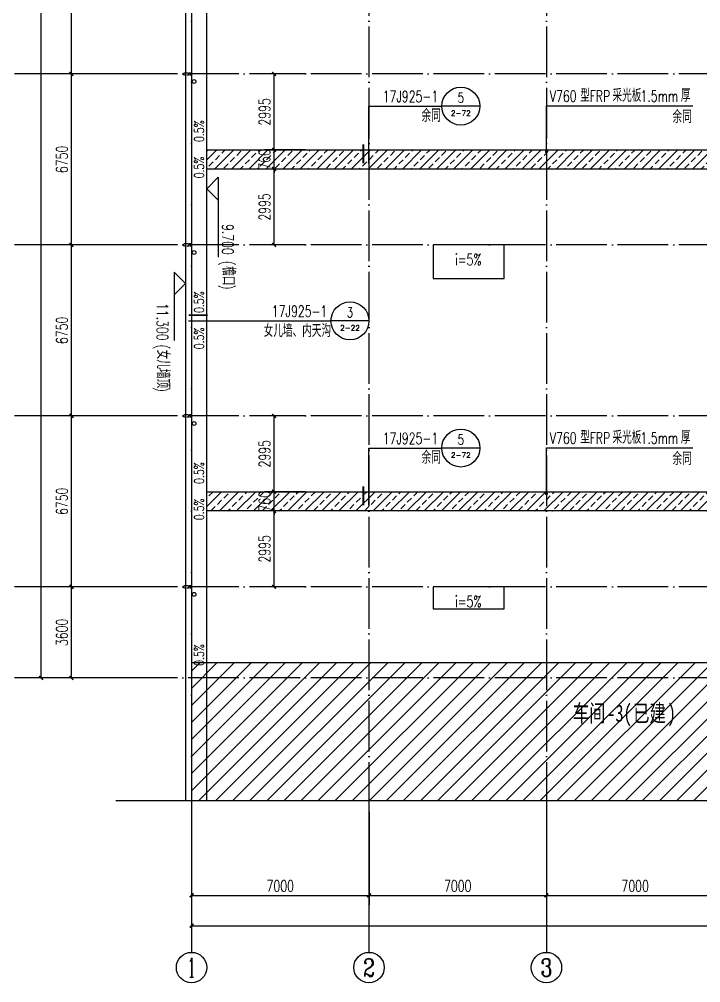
# Model space of a CAD drawing. Extents: x 1840316 to 2045362, y 17308253 to 17931430.
# Drawn here: x 1986066 to 2012947, y 17517421 to 17555464 of the extents above; entities that cross this region are included whole.
import ezdxf
from ezdxf.enums import TextEntityAlignment as Align

# ---------------------------------------------------------------- set-up
doc = ezdxf.new("R2010")
doc.units = 0
doc.header["$LTSCALE"] = 1000
doc.header["$MEASUREMENT"] = 0
doc.linetypes.add('DASH', pattern=[0.35, 0.25, -0.1])
doc.linetypes.add('DOTE', pattern=[2.42, 2, -0.2, 0.02, -0.2])
doc.layers.get('Defpoints').update_dxf_attribs({"color": 250})
for name, color, linetype in [('AXIS_TEXT', 7, 'Continuous'), ('AXIS_内部', 151, 'Continuous'), ('AXIS_外部', 171, 'Continuous'), ('DIM_IDEN', 171, 'Continuous'), ('DIM_LEAD', 145, 'Continuous'), ('DIM_SYMB', 165, 'Continuous'), ('DOTE', 1, 'DOTE'), ('PUB_DIM', 161, 'Continuous'), ('PUB_TEXT', 7, 'Continuous'), ('WINDOW', 140, 'Continuous'), ('填充', 8, 'Continuous'), ('雨水管', 6, 'Continuous')]:
    doc.layers.add(name, color=color, linetype=linetype)
doc.styles.add('_TCH_AXIS', font='COMPLEX', dxfattribs={"bigfont": 'GBCBIG'})
doc.styles.add('_TCH_DIM', font='SIMPLEX', dxfattribs={"bigfont": 'GBCBIG'})
doc.styles.add('_TCH_DIM_T3', font='SIMPLEX', dxfattribs={"width": 0.705882, "bigfont": 'GBCBIG'})
doc.styles.add('_TCH_LABEL', font='COMPLEX', dxfattribs={"bigfont": 'GBCBIG'})
doc.styles.add('COMPLEX', font='COMPLEX')
doc.styles.add('HT', font='simhei.ttf', dxfattribs={"width": 0.7})
doc.dimstyles.new('_TCH_ARCH&&150', dxfattribs={"dimtxt": 446.25, "dimasz": 150, "dimexe": 375, "dimexo": 450, "dimgap": 150, "dimtad": 1, "dimdec": 0, "dimzin": 0, "dimdsep": 46, "dimtxsty": '_TCH_DIM_T3', "dimblk": 'ARCHTICK', "dimcen": 0.09, "dimclrt": 7, "dimazin": 2, "dimtfac": 1, "dimtdec": 0, "dimtix": 1, "dimtmove": 2, "dimatfit": 3, "dimfxl": 0, "dimtolj": 1, "dimtzin": 0, "dimarcsym": 0})

# ---------------------------------------------------------------- blocks, each defined once
blk = doc.blocks.new('_ArchTick')
at = {"color": 0, "linetype": 'ByBlock', "const_width": 0.4}
blk.add_lwpolyline([(-0.5, -0.5), (0.5, 0.5)], dxfattribs=at)
blk = doc.blocks.new('*D243')
at = {"layer": 'AXIS_内部', "color": 0, "lineweight": -2}
for p, q in [((1997354, 17553305), (1995741, 17553305)), ((1996116, 17550310), (1996116, 17553305)), ((1997354, 17550310), (1995741, 17550310))]:
    blk.add_line(p, q, dxfattribs=at)
at = {"layer": 'Defpoints', "color": 0}
for p in [(1996116, 17553305), (1997804, 17553305), (1997804, 17550310)]:
    blk.add_point(p, dxfattribs=at)
at = {"layer": 'AXIS_内部', "color": 0, "lineweight": -2, "xscale": 150, "yscale": 150, "zscale": 150}
for p, rotation in [((1996116, 17553305), 90), ((1996116, 17550310), 270)]:
    blk.add_blockref('_ArchTick', p, dxfattribs=dict(at, rotation=rotation))
at = {"layer": 'AXIS_内部', "color": 7, "insert": (1995743, 17551807), "char_height": 446.2, "attachment_point": 5, "rotation": 90, "style": '_TCH_DIM_T3'}
blk.add_mtext('\\A1;2995', dxfattribs=at)
blk = doc.blocks.new('*D244')
at = {"layer": 'AXIS_内部', "color": 0, "lineweight": -2}
for p, q in [((1997354, 17550310), (1995741, 17550310)), ((1996116, 17550310), (1996116, 17550460)), ((1996116, 17549550), (1996116, 17550310)), ((1997354, 17549550), (1995741, 17549550)), ((1996116, 17549550), (1996116, 17549400))]:
    blk.add_line(p, q, dxfattribs=at)
at = {"layer": 'Defpoints', "color": 0}
for p in [(1996116, 17550310), (1997804, 17550310), (1997804, 17549550)]:
    blk.add_point(p, dxfattribs=at)
at = {"layer": 'AXIS_内部', "color": 0, "lineweight": -2, "xscale": 150, "yscale": 150, "zscale": 150}
for p, rotation in [((1996116, 17550310), 270), ((1996116, 17549550), 90)]:
    blk.add_blockref('_ArchTick', p, dxfattribs=dict(at, rotation=rotation))
at = {"layer": 'AXIS_内部', "color": 7, "insert": (1995743, 17549930), "char_height": 446.2, "attachment_point": 5, "rotation": 90, "style": '_TCH_DIM_T3'}
blk.add_mtext('\\A1;760', dxfattribs=at)
blk = doc.blocks.new('*D245')
at = {"layer": 'AXIS_内部', "color": 0, "lineweight": -2}
for p, q in [((1997354, 17549550), (1995741, 17549550)), ((1996116, 17546555), (1996116, 17549550)), ((1997354, 17546555), (1995741, 17546555))]:
    blk.add_line(p, q, dxfattribs=at)
at = {"layer": 'Defpoints', "color": 0}
for p in [(1996116, 17549550), (1997804, 17549550), (1997804, 17546555)]:
    blk.add_point(p, dxfattribs=at)
at = {"layer": 'AXIS_内部', "color": 0, "lineweight": -2, "xscale": 150, "yscale": 150, "zscale": 150}
for p, rotation in [((1996116, 17549550), 90), ((1996116, 17546555), 270)]:
    blk.add_blockref('_ArchTick', p, dxfattribs=dict(at, rotation=rotation))
at = {"layer": 'AXIS_内部', "color": 7, "insert": (1995743, 17548052), "char_height": 446.2, "attachment_point": 5, "rotation": 90, "style": '_TCH_DIM_T3'}
blk.add_mtext('\\A1;2995', dxfattribs=at)
blk = doc.blocks.new('*D246')
at = {"layer": 'AXIS_内部', "color": 0, "lineweight": -2}
for p, q in [((1997354, 17539805), (1995741, 17539805)), ((1996116, 17536810), (1996116, 17539805)), ((1997354, 17536810), (1995741, 17536810))]:
    blk.add_line(p, q, dxfattribs=at)
at = {"layer": 'Defpoints', "color": 0}
for p in [(1996116, 17539805), (1997804, 17539805), (1997804, 17536810)]:
    blk.add_point(p, dxfattribs=at)
at = {"layer": 'AXIS_内部', "color": 0, "lineweight": -2, "xscale": 150, "yscale": 150, "zscale": 150}
for p, rotation in [((1996116, 17539805), 90), ((1996116, 17536810), 270)]:
    blk.add_blockref('_ArchTick', p, dxfattribs=dict(at, rotation=rotation))
at = {"layer": 'AXIS_内部', "color": 7, "insert": (1995743, 17538307), "char_height": 446.2, "attachment_point": 5, "rotation": 90, "style": '_TCH_DIM_T3'}
blk.add_mtext('\\A1;2995', dxfattribs=at)
blk = doc.blocks.new('*D247')
at = {"layer": 'AXIS_内部', "color": 0, "lineweight": -2}
for p, q in [((1997354, 17536810), (1995741, 17536810)), ((1996116, 17536810), (1996116, 17536960)), ((1996116, 17536050), (1996116, 17536810)), ((1997354, 17536050), (1995741, 17536050)), ((1996116, 17536050), (1996116, 17535900))]:
    blk.add_line(p, q, dxfattribs=at)
at = {"layer": 'Defpoints', "color": 0}
for p in [(1996116, 17536810), (1997804, 17536810), (1997804, 17536050)]:
    blk.add_point(p, dxfattribs=at)
at = {"layer": 'AXIS_内部', "color": 0, "lineweight": -2, "xscale": 150, "yscale": 150, "zscale": 150}
for p, rotation in [((1996116, 17536810), 270), ((1996116, 17536050), 90)]:
    blk.add_blockref('_ArchTick', p, dxfattribs=dict(at, rotation=rotation))
at = {"layer": 'AXIS_内部', "color": 7, "insert": (1995743, 17536430), "char_height": 446.2, "attachment_point": 5, "rotation": 90, "style": '_TCH_DIM_T3'}
blk.add_mtext('\\A1;760', dxfattribs=at)
blk = doc.blocks.new('*D248')
at = {"layer": 'AXIS_内部', "color": 0, "lineweight": -2}
for p, q in [((1997354, 17536050), (1995741, 17536050)), ((1996116, 17533055), (1996116, 17536050)), ((1997354, 17533055), (1995741, 17533055))]:
    blk.add_line(p, q, dxfattribs=at)
at = {"layer": 'Defpoints', "color": 0}
for p in [(1996116, 17536050), (1997804, 17536050), (1997804, 17533055)]:
    blk.add_point(p, dxfattribs=at)
at = {"layer": 'AXIS_内部', "color": 0, "lineweight": -2, "xscale": 150, "yscale": 150, "zscale": 150}
for p, rotation in [((1996116, 17536050), 90), ((1996116, 17533055), 270)]:
    blk.add_blockref('_ArchTick', p, dxfattribs=dict(at, rotation=rotation))
at = {"layer": 'AXIS_内部', "color": 7, "insert": (1995743, 17534552), "char_height": 446.2, "attachment_point": 5, "rotation": 90, "style": '_TCH_DIM_T3'}
blk.add_mtext('\\A1;2995', dxfattribs=at)
blk = doc.blocks.new('*D252')
at = {"layer": 'AXIS_外部', "color": 0, "lineweight": -2}
for p, q in [((1992862, 17524171), (1992862, 17520496)), ((1999862, 17524171), (1999862, 17520496)), ((1992862, 17520871), (1999862, 17520871))]:
    blk.add_line(p, q, dxfattribs=at)
at = {"layer": 'Defpoints', "color": 0}
for p in [(1992862, 17524621), (1999862, 17524621), (1999862, 17520871)]:
    blk.add_point(p, dxfattribs=at)
at = {"layer": 'AXIS_外部', "color": 0, "lineweight": -2, "xscale": 150, "yscale": 150, "zscale": 150, "rotation": 180}
blk.add_blockref('_ArchTick', (1992862, 17520871), dxfattribs=at)
at = {"layer": 'AXIS_外部', "color": 0, "lineweight": -2, "xscale": 150, "yscale": 150, "zscale": 150}
blk.add_blockref('_ArchTick', (1999862, 17520871), dxfattribs=at)
at = {"layer": 'AXIS_外部', "color": 7, "insert": (1996362, 17521244), "char_height": 446.2, "attachment_point": 5, "style": '_TCH_DIM_T3'}
blk.add_mtext('\\A1;7000', dxfattribs=at)
blk = doc.blocks.new('*D253')
at = {"layer": 'AXIS_外部', "color": 0, "lineweight": -2}
for p, q in [((1999862, 17524171), (1999862, 17520496)), ((2006862, 17524171), (2006862, 17520496)), ((1999862, 17520871), (2006862, 17520871))]:
    blk.add_line(p, q, dxfattribs=at)
at = {"layer": 'Defpoints', "color": 0}
for p in [(1999862, 17524621), (2006862, 17524621), (2006862, 17520871)]:
    blk.add_point(p, dxfattribs=at)
at = {"layer": 'AXIS_外部', "color": 0, "lineweight": -2, "xscale": 150, "yscale": 150, "zscale": 150, "rotation": 180}
blk.add_blockref('_ArchTick', (1999862, 17520871), dxfattribs=at)
at = {"layer": 'AXIS_外部', "color": 0, "lineweight": -2, "xscale": 150, "yscale": 150, "zscale": 150}
blk.add_blockref('_ArchTick', (2006862, 17520871), dxfattribs=at)
at = {"layer": 'AXIS_外部', "color": 7, "insert": (2003362, 17521244), "char_height": 446.2, "attachment_point": 5, "style": '_TCH_DIM_T3'}
blk.add_mtext('\\A1;7000', dxfattribs=at)
blk = doc.blocks.new('*D254')
at = {"layer": 'AXIS_外部', "color": 0, "lineweight": -2}
for p, q in [((2006862, 17524171), (2006862, 17520496)), ((2013862, 17524171), (2013862, 17520496)), ((2006862, 17520871), (2013862, 17520871))]:
    blk.add_line(p, q, dxfattribs=at)
at = {"layer": 'Defpoints', "color": 0}
for p in [(2006862, 17524621), (2013862, 17524621), (2013862, 17520871)]:
    blk.add_point(p, dxfattribs=at)
at = {"layer": 'AXIS_外部', "color": 0, "lineweight": -2, "xscale": 150, "yscale": 150, "zscale": 150, "rotation": 180}
blk.add_blockref('_ArchTick', (2006862, 17520871), dxfattribs=at)
at = {"layer": 'AXIS_外部', "color": 0, "lineweight": -2, "xscale": 150, "yscale": 150, "zscale": 150}
blk.add_blockref('_ArchTick', (2013862, 17520871), dxfattribs=at)
at = {"layer": 'AXIS_外部', "color": 7, "insert": (2010362, 17521244), "char_height": 446.2, "attachment_point": 5, "style": '_TCH_DIM_T3'}
blk.add_mtext('\\A1;7000', dxfattribs=at)
blk = doc.blocks.new('*D258')
at = {"layer": 'AXIS_外部', "color": 0, "lineweight": -2}
for p, q in [((1992862, 17524171), (1992862, 17519296)), ((2034862, 17524171), (2034862, 17519296)), ((1992862, 17519671), (2034862, 17519671))]:
    blk.add_line(p, q, dxfattribs=at)
at = {"layer": 'Defpoints', "color": 0}
for p in [(1992862, 17524621), (2034862, 17524621), (2034862, 17519671)]:
    blk.add_point(p, dxfattribs=at)
at = {"layer": 'AXIS_外部', "color": 0, "lineweight": -2, "xscale": 150, "yscale": 150, "zscale": 150, "rotation": 180}
blk.add_blockref('_ArchTick', (1992862, 17519671), dxfattribs=at)
at = {"layer": 'AXIS_外部', "color": 0, "lineweight": -2, "xscale": 150, "yscale": 150, "zscale": 150}
blk.add_blockref('_ArchTick', (2034862, 17519671), dxfattribs=at)
at = {"layer": 'AXIS_外部', "color": 7, "insert": (2013862, 17520044), "char_height": 446.2, "attachment_point": 5, "style": '_TCH_DIM_T3'}
blk.add_mtext('\\A1;42000', dxfattribs=at)
blk = doc.blocks.new('*D279')
at = {"layer": 'AXIS_外部', "color": 0, "lineweight": -2}
for p, q in [((1991424, 17533055), (1987749, 17533055)), ((1988124, 17529455), (1988124, 17533055)), ((1991424, 17529455), (1987749, 17529455))]:
    blk.add_line(p, q, dxfattribs=at)
at = {"layer": 'Defpoints', "color": 0}
for p in [(1988124, 17533055), (1991874, 17533055), (1991874, 17529455)]:
    blk.add_point(p, dxfattribs=at)
at = {"layer": 'AXIS_外部', "color": 0, "lineweight": -2, "xscale": 150, "yscale": 150, "zscale": 150}
for p, rotation in [((1988124, 17533055), 90), ((1988124, 17529455), 270)]:
    blk.add_blockref('_ArchTick', p, dxfattribs=dict(at, rotation=rotation))
at = {"layer": 'AXIS_外部', "color": 7, "insert": (1987750, 17531255), "char_height": 446.2, "attachment_point": 5, "rotation": 90, "style": '_TCH_DIM_T3'}
blk.add_mtext('\\A1;3600', dxfattribs=at)
blk = doc.blocks.new('*D280')
at = {"layer": 'AXIS_外部', "color": 0, "lineweight": -2}
for p, q in [((1991424, 17539805), (1987749, 17539805)), ((1988124, 17533055), (1988124, 17539805)), ((1991424, 17533055), (1987749, 17533055))]:
    blk.add_line(p, q, dxfattribs=at)
at = {"layer": 'Defpoints', "color": 0}
for p in [(1988124, 17539805), (1991874, 17539805), (1991874, 17533055)]:
    blk.add_point(p, dxfattribs=at)
at = {"layer": 'AXIS_外部', "color": 0, "lineweight": -2, "xscale": 150, "yscale": 150, "zscale": 150}
for p, rotation in [((1988124, 17539805), 90), ((1988124, 17533055), 270)]:
    blk.add_blockref('_ArchTick', p, dxfattribs=dict(at, rotation=rotation))
at = {"layer": 'AXIS_外部', "color": 7, "insert": (1987750, 17536430), "char_height": 446.2, "attachment_point": 5, "rotation": 90, "style": '_TCH_DIM_T3'}
blk.add_mtext('\\A1;6750', dxfattribs=at)
blk = doc.blocks.new('*D281')
at = {"layer": 'AXIS_外部', "color": 0, "lineweight": -2}
for p, q in [((1991424, 17546555), (1987749, 17546555)), ((1988124, 17539805), (1988124, 17546555)), ((1991424, 17539805), (1987749, 17539805))]:
    blk.add_line(p, q, dxfattribs=at)
at = {"layer": 'Defpoints', "color": 0}
for p in [(1988124, 17546555), (1991874, 17546555), (1991874, 17539805)]:
    blk.add_point(p, dxfattribs=at)
at = {"layer": 'AXIS_外部', "color": 0, "lineweight": -2, "xscale": 150, "yscale": 150, "zscale": 150}
for p, rotation in [((1988124, 17546555), 90), ((1988124, 17539805), 270)]:
    blk.add_blockref('_ArchTick', p, dxfattribs=dict(at, rotation=rotation))
at = {"layer": 'AXIS_外部', "color": 7, "insert": (1987750, 17543180), "char_height": 446.2, "attachment_point": 5, "rotation": 90, "style": '_TCH_DIM_T3'}
blk.add_mtext('\\A1;6750', dxfattribs=at)
blk = doc.blocks.new('*D282')
at = {"layer": 'AXIS_外部', "color": 0, "lineweight": -2}
for p, q in [((1991424, 17553305), (1987749, 17553305)), ((1988124, 17546555), (1988124, 17553305)), ((1991424, 17546555), (1987749, 17546555))]:
    blk.add_line(p, q, dxfattribs=at)
at = {"layer": 'Defpoints', "color": 0}
for p in [(1988124, 17553305), (1991874, 17553305), (1991874, 17546555)]:
    blk.add_point(p, dxfattribs=at)
at = {"layer": 'AXIS_外部', "color": 0, "lineweight": -2, "xscale": 150, "yscale": 150, "zscale": 150}
for p, rotation in [((1988124, 17553305), 90), ((1988124, 17546555), 270)]:
    blk.add_blockref('_ArchTick', p, dxfattribs=dict(at, rotation=rotation))
at = {"layer": 'AXIS_外部', "color": 7, "insert": (1987750, 17549930), "char_height": 446.2, "attachment_point": 5, "rotation": 90, "style": '_TCH_DIM_T3'}
blk.add_mtext('\\A1;6750', dxfattribs=at)
blk = doc.blocks.new('*D283')
at = {"layer": 'AXIS_外部', "color": 0, "lineweight": -2}
for p, q in [((1991424, 17560055), (1987749, 17560055)), ((1988124, 17553305), (1988124, 17560055)), ((1991424, 17553305), (1987749, 17553305))]:
    blk.add_line(p, q, dxfattribs=at)
at = {"layer": 'Defpoints', "color": 0}
for p in [(1988124, 17560055), (1991874, 17560055), (1991874, 17553305)]:
    blk.add_point(p, dxfattribs=at)
at = {"layer": 'AXIS_外部', "color": 0, "lineweight": -2, "xscale": 150, "yscale": 150, "zscale": 150}
for p, rotation in [((1988124, 17560055), 90), ((1988124, 17553305), 270)]:
    blk.add_blockref('_ArchTick', p, dxfattribs=dict(at, rotation=rotation))
at = {"layer": 'AXIS_外部', "color": 7, "insert": (1987750, 17556680), "char_height": 446.2, "attachment_point": 5, "rotation": 90, "style": '_TCH_DIM_T3'}
blk.add_mtext('\\A1;6750', dxfattribs=at)
blk = doc.blocks.new('*D289')
at = {"layer": 'AXIS_外部', "color": 0, "lineweight": -2}
for p, q in [((1991424, 17587295), (1986549, 17587295)), ((1986924, 17529455), (1986924, 17587295)), ((1991424, 17529455), (1986549, 17529455))]:
    blk.add_line(p, q, dxfattribs=at)
at = {"layer": 'Defpoints', "color": 0}
for p in [(1986924, 17587295), (1991874, 17587295), (1991874, 17529455)]:
    blk.add_point(p, dxfattribs=at)
at = {"layer": 'AXIS_外部', "color": 0, "lineweight": -2, "xscale": 150, "yscale": 150, "zscale": 150}
for p, rotation in [((1986924, 17587295), 90), ((1986924, 17529455), 270)]:
    blk.add_blockref('_ArchTick', p, dxfattribs=dict(at, rotation=rotation))
at = {"layer": 'AXIS_外部', "color": 7, "insert": (1986550, 17558375), "char_height": 446.2, "attachment_point": 5, "rotation": 90, "style": '_TCH_DIM_T3'}
blk.add_mtext('\\A1;57840', dxfattribs=at)
blk = doc.blocks.new('_AXISO')
blk.add_circle((0, 0), 0.5)
at = {"layer": 'AXIS_TEXT', "style": 'COMPLEX', "width": 1.041667}
blk.add_attdef('A', text='', height=0.56, dxfattribs=at).set_placement((-0.25, -0.28), (0.25, -0.28), align=Align.FIT)

msp = doc.modelspace()

# ---------------------------------------------------------------- hatches: boundary and pattern name
h = msp.add_hatch()
h.set_pattern_fill('ANSI31', color=250, scale=300, style=0)
h.set_pattern_definition([(45, (5999.36, -1159739.2), (-336.759605, 336.759605), [])])
h.paths.add_polyline_path([(1992867.6, 17530054.7), (2034861.6, 17530054.7), (2034861.6, 17524621), (1992867.6, 17524621)])
at = {"layer": '填充'}
h = msp.add_hatch(dxfattribs=at)
h.set_pattern_fill('ANSI33', color=4, scale=150, style=0)
h.set_pattern_definition([(45, (5993.4, -1390031), (-336.759605, 336.759605), []), (45, (6330.15, -1390031), (-336.759605, 336.759605), [238.125, -119.0625])])
h.paths.add_polyline_path([(1993461.6, 17550309.7), (2013861.6, 17550309.7), (2013861.6, 17549549.7), (1993461.6, 17549549.7)])
h = msp.add_hatch(dxfattribs=at)
h.set_pattern_fill('ANSI33', color=4, scale=150, style=0)
h.set_pattern_definition([(45, (5987.4, -1390930.96), (-336.759605, 336.759605), []), (45, (6324.15, -1390930.96), (-336.759605, 336.759605), [238.125, -119.0625])])
h.paths.add_polyline_path([(1993461.6, 17536809.7), (2013861.6, 17536809.7), (2013861.6, 17536049.7), (1993461.6, 17536049.7)])

# ---------------------------------------------------------------- linework, layer by layer
at = {"color": 250}
msp.add_line((2034861.6, 17530054.7), (1992861.6, 17530054.7), dxfattribs=at)
at = {"linetype": 'DASH', "ltscale": 0.3}
for points in [[(1992861.6, 17553354.7), (1992861.6, 17553254.7), (1992561.6, 17553254.7), (1992561.6, 17553354.7)], [(1992861.6, 17546604.7), (1992861.6, 17546504.7), (1992561.6, 17546504.7), (1992561.6, 17546604.7)], [(1992861.6, 17539854.7), (1992861.6, 17539754.7), (1992561.6, 17539754.7), (1992561.6, 17539854.7)], [(1992861.6, 17533104.7), (1992861.6, 17533004.7), (1992561.6, 17533004.7), (1992561.6, 17533104.7)]]:
    msp.add_lwpolyline(points, close=True, dxfattribs=at)
for points in [[(1993461.6, 17550309.7), (2013861.6, 17550309.7), (2013861.6, 17549549.7), (1993461.6, 17549549.7)], [(2002393.7, 17545229.7), (2005191.4, 17545229.7), (2005191.4, 17546554.7), (2002393.7, 17546554.7)], [(1993461.6, 17536809.7), (2013861.6, 17536809.7), (2013861.6, 17536049.7), (1993461.6, 17536049.7)], [(2002393.7, 17532179.7), (2005191.4, 17532179.7), (2005191.4, 17533054.7), (2002393.7, 17533054.7)]]:
    msp.add_lwpolyline(points, close=True)
at = {"layer": 'AXIS_外部'}
for p, q in [((1991873.6, 17553304.7), (1985873.6, 17553304.7)), ((1991873.6, 17546554.7), (1985873.6, 17546554.7)), ((1991873.6, 17539804.7), (1985873.6, 17539804.7)), ((1991873.6, 17533054.7), (1985873.6, 17533054.7)), ((1991873.6, 17529454.7), (1985873.6, 17529454.7)), ((1992861.6, 17524621), (1992861.6, 17518621)), ((1999861.6, 17524621), (1999861.6, 17518621)), ((2006861.6, 17524621), (2006861.6, 17518621))]:
    msp.add_line(p, q, dxfattribs=at)
at = {"layer": 'DIM_IDEN'}
for p, q in [((1999861.6, 17552034.7), (2002734.3, 17552034.7)), ((1999861.6, 17549774.7), (1999861.6, 17552034.7)), ((2004234.3, 17552034.7), (2002734.3, 17552034.7)), ((1992741.4, 17543554.2), (1997074.6, 17543554.2)), ((1997074.6, 17543554.2), (1998361.6, 17543554.2)), ((1999861.6, 17543554.2), (1998361.6, 17543554.2)), ((1999861.6, 17538534.7), (2002734.4, 17538534.7)), ((1999861.6, 17536274.7), (1999861.6, 17538534.7)), ((2004234.4, 17538534.7), (2002734.4, 17538534.7))]:
    msp.add_line(p, q, dxfattribs=at)
at = {"layer": 'DIM_IDEN', "const_width": 75}
for points in [[(1999636.6, 17549774.7), (1999636.6, 17550524.7)], [(1992741.4, 17543779.2), (1993491.4, 17543779.2)], [(1999636.6, 17536274.7), (1999636.6, 17537024.7)]]:
    msp.add_lwpolyline(points, dxfattribs=at)
at = {"layer": 'DIM_IDEN'}
for centre in [(2003484.3, 17552034.7), (1999111.6, 17543554.2), (2003484.4, 17538534.7)]:
    msp.add_circle(centre, 750, dxfattribs=at)
at = {"layer": 'DIM_LEAD'}
for p, q in [((2006861.6, 17550231.1), (2006861.6, 17552048.3)), ((2006861.6, 17552048.3), (2012633.4, 17552048.3)), ((2006861.6, 17536731.1), (2006861.6, 17538548.3)), ((2006861.6, 17538548.3), (2012633.4, 17538548.3))]:
    msp.add_line(p, q, dxfattribs=at)
at = {"layer": 'DIM_LEAD', "const_width": 60}
for points in [[(2006861.6, 17550201.1, 1), (2006861.6, 17550261.1, 1)], [(2006861.6, 17536701.1, 1), (2006861.6, 17536761.1, 1)]]:
    msp.add_lwpolyline(points, format="xyb", close=True, dxfattribs=at)
at = {"layer": 'DIM_SYMB'}
for points in [[(2004492, 17545645.9, 0, 0, 0), (2003544.3, 17545645.9, 120, 0, 0), (2003094.3, 17545645.9, 0, 0, 0)], [(2004492, 17532145.9, 0, 0, 0), (2003544.3, 17532145.9, 120, 0, 0), (2003094.3, 17532145.9, 0, 0, 0)]]:
    msp.add_lwpolyline(points, format="xyseb", dxfattribs=at)
at = {"layer": 'DIM_SYMB', "color": 150}
msp.add_lwpolyline([(1989873.6, 17524621), (2013754.1, 17524621), (2013830.6, 17524831), (2013904.6, 17524411), (2013979.1, 17524621), (2037861.6, 17524621)], dxfattribs=at)
at = {"layer": 'DOTE'}
for p, q in [((1992861.6, 17589054.7), (1992861.6, 17524621)), ((1999861.6, 17589054.7), (1999861.6, 17524621)), ((2006861.6, 17589054.7), (2006861.6, 17524621)), ((2035861.6, 17553304.7), (1991873.6, 17553304.7)), ((2035861.6, 17546554.7), (1991873.6, 17546554.7)), ((2035861.6, 17539804.7), (1991873.6, 17539804.7)), ((2035861.6, 17533054.7), (1991873.6, 17533054.7)), ((2035861.6, 17529454.7), (1991873.6, 17529454.7))]:
    msp.add_line(p, q, dxfattribs=at)
at = {"layer": 'PUB_DIM'}
for p, q in [((1993461.6, 17548774.5), (1993911.6, 17549224.5)), ((1993911.6, 17549224.5), (1993911.6, 17546074.5)), ((1993461.6, 17548774.5), (1993911.6, 17548324.5)), ((1992621.6, 17545027.6), (1992171.6, 17545477.6)), ((1992171.6, 17545477.6), (1992171.6, 17542777.6)), ((1992621.6, 17545027.6), (1992171.6, 17544577.6))]:
    msp.add_line(p, q, dxfattribs=at)
for points in [[(1993159.2, 17555349.4, 0, 0, 0), (1993159.2, 17554299.4, 120, 0, 0), (1993159.2, 17553849.4, 0, 0, 0)], [(1993159.2, 17551626.6, 0, 0, 0), (1993159.2, 17552676.6, 120, 0, 0), (1993159.2, 17553126.6, 0, 0, 0)], [(1993159.2, 17549049.4, 0, 0, 0), (1993159.2, 17547549.4, 120, 0, 0), (1993159.2, 17547099.4, 0, 0, 0)], [(1993159.2, 17544876.6, 0, 0, 0), (1993159.2, 17545926.6, 120, 0, 0), (1993159.2, 17546376.6, 0, 0, 0)], [(1993159.2, 17542299.4, 0, 0, 0), (1993159.2, 17540799.4, 120, 0, 0), (1993159.2, 17540349.4, 0, 0, 0)], [(1993159.2, 17538126.6, 0, 0, 0), (1993159.2, 17539176.6, 120, 0, 0), (1993159.2, 17539626.6, 0, 0, 0)], [(1993159.2, 17535549.4, 0, 0, 0), (1993159.2, 17534049.4, 120, 0, 0), (1993159.2, 17533599.4, 0, 0, 0)], [(1993159.2, 17530943.1, 0, 0, 0), (1993159.2, 17531905.8, 120, 0, 0), (1993159.2, 17532355.8, 0, 0, 0)]]:
    msp.add_lwpolyline(points, format="xyseb", dxfattribs=at)
at = {"layer": 'WINDOW'}
for p, q in [((1993461.6, 17524621), (1993461.6, 17587054.7)), ((1992621.6, 17529454.7), (1992621.6, 17524621))]:
    msp.add_line(p, q, dxfattribs=at)
for points in [[(2035101.6, 17529454.7), (2035101.6, 17587294.7), (1992621.6, 17587294.7), (1992621.6, 17529454.7)], [(2034861.6, 17524621), (2034861.6, 17587054.7), (1992861.6, 17587054.7), (1992861.6, 17524621)]]:
    msp.add_lwpolyline(points, dxfattribs=at)
at = {"layer": '雨水管'}
for centre in [(1992961.6, 17553004.7), (1992961.6, 17546254.7), (1992961.6, 17539504.7), (1992961.6, 17532754.7)]:
    msp.add_circle(centre, 75, dxfattribs=at)

# ---------------------------------------------------------------- block references
at = {"layer": 'AXIS_外部'}
ref = msp.add_blockref('_AXISO', (1992861.6, 17518021), dxfattribs=dict(at, xscale=1200, yscale=1200, zscale=1200))
ref.add_attrib('A', '1', dxfattribs={"layer": 'AXIS_TEXT', "height": 772.1, "style": '_TCH_AXIS'}).set_placement((1992696.1, 17517635), (1993027, 17517635), align=Align.FIT)
ref = msp.add_blockref('_AXISO', (1999861.6, 17518021), dxfattribs=dict(at, xscale=1200, yscale=1200, zscale=1200))
ref.add_attrib('A', '2', dxfattribs={"layer": 'AXIS_TEXT', "height": 698.9, "style": '_TCH_AXIS'}).set_placement((1999628.6, 17517671.6), (2000094.6, 17517671.6), align=Align.FIT)
ref = msp.add_blockref('_AXISO', (2006861.6, 17518021), dxfattribs=dict(at, xscale=1200, yscale=1200, zscale=1200))
ref.add_attrib('A', '3', dxfattribs={"layer": 'AXIS_TEXT', "height": 698.9, "style": '_TCH_AXIS'}).set_placement((2006628.6, 17517671.6), (2007094.6, 17517671.6), align=Align.FIT)

# ---------------------------------------------------------------- texts
at = {"layer": 'PUB_TEXT'}
for s, height, style, p in [('采光板', 506.38, '_TCH_DIM', (2009467.3, 17552205.8)), ('型', 506.4, '_TCH_DIM', (2008198.6, 17552205.8)), ('厚', 506.4, '_TCH_DIM', (2012163.1, 17552205.8)), ('余同', 506.38, '_TCH_LABEL', (2001934.6, 17551413.6)), ('余同', 506.38, '_TCH_DIM', (2011833.6, 17551365.8)), ('女儿墙、内天沟', 506.38, '_TCH_LABEL', (1995707.5, 17542916.4)), ('型', 506.4, '_TCH_DIM', (2008198.7, 17538705.8)), ('采光板', 506.38, '_TCH_DIM', (2009467.3, 17538705.8)), ('厚', 506.4, '_TCH_DIM', (2012163.1, 17538705.8)), ('余同', 506.38, '_TCH_LABEL', (2001934.6, 17537913.6)), ('余同', 506.38, '_TCH_DIM', (2011833.6, 17537865.8))]:
    msp.add_text(s, height=height, dxfattribs=dict(at, style=style)).set_placement(p)
for s, height, style, width, p in [('17J925-1', 446.25, '_TCH_LABEL', 0.705882, (2000401.8, 17552192.2)), ('V760', 446.25, '_TCH_DIM', 0.705882, (2006998.6, 17552205.8)), ('FRP', 446.25, '_TCH_DIM', 0.705882, (2008567.3, 17552205.8)), ('1.5mm', 446.25, '_TCH_DIM', 0.705882, (2010573.1, 17552205.8)), ('i=5%', 446.25, '_TCH_DIM', 0.705882, (2003253.1, 17545750.9)), ('17J925-1', 446.25, '_TCH_LABEL', 0.705882, (1996029.1, 17543711.7)), ('17J925-1', 446.25, '_TCH_LABEL', 0.705882, (2000401.9, 17538692.2)), ('V760', 446.25, '_TCH_DIM', 0.705882, (2006998.7, 17538705.8)), ('FRP', 446.25, '_TCH_DIM', 0.705882, (2008567.3, 17538705.8)), ('1.5mm', 446.25, '_TCH_DIM', 0.705882, (2010573.1, 17538705.8)), ('i=5%', 446.25, '_TCH_DIM', 0.705882, (2003253.1, 17532250.9)), ('车间', 675.95, 'HT', 0.7, (2007900, 17527727.4)), ('-3(', 675.95, 'HT', 0.7, (2009261, 17527727.4)), ('已建', 675.95, 'HT', 0.7, (2010281.7, 17527727.4)), (')', 675.9, 'HT', 0.7, (2011642.8, 17527727.4))]:
    msp.add_text(s, height=height, dxfattribs=dict(at, style=style, width=width)).set_placement(p)
at = {"layer": 'PUB_TEXT', "style": '_TCH_LABEL'}
for s, height, p, p2 in [('5', 391.5, (2003353.8, 17552173.5), (2003614.8, 17552173.5)), ('2-72', 204.59, (2003094.7, 17551655.6), (2003874, 17551655.6)), ('3', 391.5, (1998981.1, 17543693), (1999242.1, 17543693)), ('2-22', 204.59, (1998721.9, 17543175.1), (1999501.3, 17543175.1)), ('5', 391.5, (2003353.9, 17538673.5), (2003614.9, 17538673.5)), ('2-72', 204.59, (2003094.7, 17538155.6), (2003874.1, 17538155.6))]:
    msp.add_text(s, height=height, dxfattribs=at).set_placement(p, p2, align=Align.FIT)
at = {"layer": 'PUB_TEXT', "style": '_TCH_DIM', "width": 0.705882}
for s, height, rotation, p in [('0.5%%%', 382.5, 90, (1993350.4, 17550617.3)), ('0.5%%%', 382.5, 90, (1993350.4, 17549184.4)), ('9.700', 446.25, 270, (1994069.1, 17547379.5)), ('(', 446.2, 270, (1994069.1, 17545924.5)), (')', 446.2, 270, (1994069.1, 17544977.2)), ('0.5%%%', 382.5, 90, (1993350.4, 17543867.3)), ('11.300', 446.25, 270, (1991489.1, 17544262.6)), ('0.5%%%', 382.5, 90, (1993350.4, 17542434.4)), ('(', 446.2, 270, (1991489.1, 17542627.6)), (')', 446.2, 270, (1991489.1, 17540943.1)), ('0.5%%%', 382.5, 90, (1993350.4, 17537117.3)), ('0.5%%%', 382.5, 90, (1993350.4, 17535684.4)), ('0.5%%%', 382.5, 90, (1993350.4, 17529933.8))]:
    msp.add_text(s, height=height, rotation=rotation, dxfattribs=at).set_placement(p)
at = {"layer": 'PUB_TEXT', "style": '_TCH_DIM'}
for s, p in [('檐口', (1994069.1, 17545714.5)), ('女儿墙顶', (1991489.1, 17542417.6))]:
    msp.add_text(s, height=506.38, rotation=270, dxfattribs=at).set_placement(p)

# ---------------------------------------------------------------- dimensions: what is measured, and where the dimension line sits
at = {"layer": 'AXIS_内部'}
for p1, p2, picture, middle in [((1997803.9, 17550309.7), (1997803.9, 17553304.7), '*D243', (1995743.3, 17551807.2)), ((1997803.9, 17549549.7), (1997803.9, 17550309.7), '*D244', (1995743.3, 17549929.7)), ((1997803.9, 17546554.7), (1997803.9, 17549549.7), '*D245', (1995743.3, 17548052.2)), ((1997803.9, 17536809.7), (1997803.9, 17539804.7), '*D246', (1995743.3, 17538307.2)), ((1997803.9, 17536049.7), (1997803.9, 17536809.7), '*D247', (1995743.3, 17536429.7)), ((1997803.9, 17533054.7), (1997803.9, 17536049.7), '*D248', (1995743.3, 17534552.2))]:
    dim = msp.add_aligned_dim(p1=p1, p2=p2, distance=1687.5, dimstyle='_TCH_ARCH&&150', dxfattribs=at)
    dim.commit()
    dim.dimension.update_dxf_attribs({"geometry": picture, "text_midpoint": middle})
at = {"layer": 'AXIS_外部'}
for p1, p2, distance, picture, middle in [((1991873.6, 17529454.7), (1991873.6, 17587294.7), 4950, '*D289', (1986550.5, 17558374.7)), ((1991873.6, 17553304.7), (1991873.6, 17560054.7), 3750, '*D283', (1987750.5, 17556679.7)), ((1991873.6, 17546554.7), (1991873.6, 17553304.7), 3750, '*D282', (1987750.5, 17549929.7)), ((1991873.6, 17539804.7), (1991873.6, 17546554.7), 3750, '*D281', (1987750.5, 17543179.7)), ((1991873.6, 17533054.7), (1991873.6, 17539804.7), 3750, '*D280', (1987750.5, 17536429.7)), ((1991873.6, 17529454.7), (1991873.6, 17533054.7), 3750, '*D279', (1987750.5, 17531254.7)), ((1992861.6, 17524621), (1999861.6, 17524621), -3750, '*D252', (1996361.6, 17521244.2)), ((1992861.6, 17524621), (2034861.6, 17524621), -4950, '*D258', (2013861.6, 17520044.2)), ((1999861.6, 17524621), (2006861.6, 17524621), -3750, '*D253', (2003361.6, 17521244.2)), ((2006861.6, 17524621), (2013861.6, 17524621), -3750, '*D254', (2010361.6, 17521244.2))]:
    dim = msp.add_aligned_dim(p1=p1, p2=p2, distance=distance, dimstyle='_TCH_ARCH&&150', dxfattribs=at)
    dim.commit()
    dim.dimension.update_dxf_attribs({"geometry": picture, "text_midpoint": middle})

doc.saveas('drawing.dxf')
